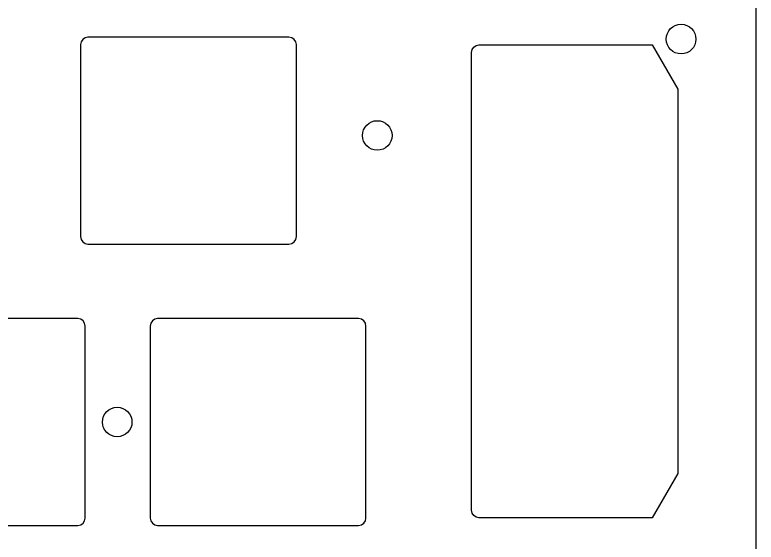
# Model space of a CAD drawing. Header units: millimetres. Extents: x -10 to 277, y -95 to 18.
# Drawn here: x 226.4 to 276.6, y -46.2 to -10.5 of the extents above; entities that cross this region are included whole.
import ezdxf

# ---------------------------------------------------------------- set-up
doc = ezdxf.new("R2010")
doc.units = ezdxf.units.MM
doc.header["$MEASUREMENT"] = 0
doc.layers.get('0').update_dxf_attribs({"linetype": 'CONTINUOUS'})
doc.layers.add('Edge.Cuts', color=53, linetype='CONTINUOUS')

msp = doc.modelspace()

# ---------------------------------------------------------------- linework, layer by layer
for points in [[(257.34375, -44.075), (257.34375, -13.075, -0.414213562), (257.84375, -12.575), (269.56175, -12.575), (271.29375, -15.575), (271.29375, -41.575), (269.56175, -44.575), (257.84375, -44.575, -0.414212391)], [(235.59375, -31.6), (235.59375, -44.6, 0.414212391), (236.09375, -45.1), (249.69375, -45.1, 0.414213562), (250.19375, -44.6), (250.19375, -31.6, 0.414213562), (249.69375, -31.1), (236.09375, -31.1, 0.414212391)]]:
    msp.add_lwpolyline(points, format="xyb", close=True)
for centre in [(271.51875, -12.175), (233.3625, -38.1)]:
    msp.add_circle(centre, 1)
at = {"layer": 'Edge.Cuts', "linetype": 'Continuous'}
for p, q in [((276.6, -93.226), (276.6, 16.026)), ((244.983916, -12.05), (231.383916, -12.05)), ((230.883916, -12.55), (230.883916, -25.55)), ((245.483916, -25.55), (245.483916, -12.55)), ((231.383916, -26.05), (244.983916, -26.05)), ((230.696416, -31.1), (217.096416, -31.1)), ((231.196416, -44.6), (231.196416, -31.6)), ((217.096416, -45.1), (230.696416, -45.1))]:
    msp.add_line(p, q, dxfattribs=at)
at = {"layer": 'Edge.Cuts'}
msp.add_circle((250.960116, -18.7), 1, dxfattribs=at)
for centre, start, end in [((231.383916, -12.55), 90, 180), ((244.983916, -12.55), 0, 90), ((231.383916, -25.55), 180, 270), ((244.983916, -25.55), 270, 0), ((230.696416, -31.6), 0, 90), ((230.696416, -44.6), 270, 0)]:
    msp.add_arc(centre, 0.5, start, end, dxfattribs=at)

doc.saveas('drawing.dxf')
